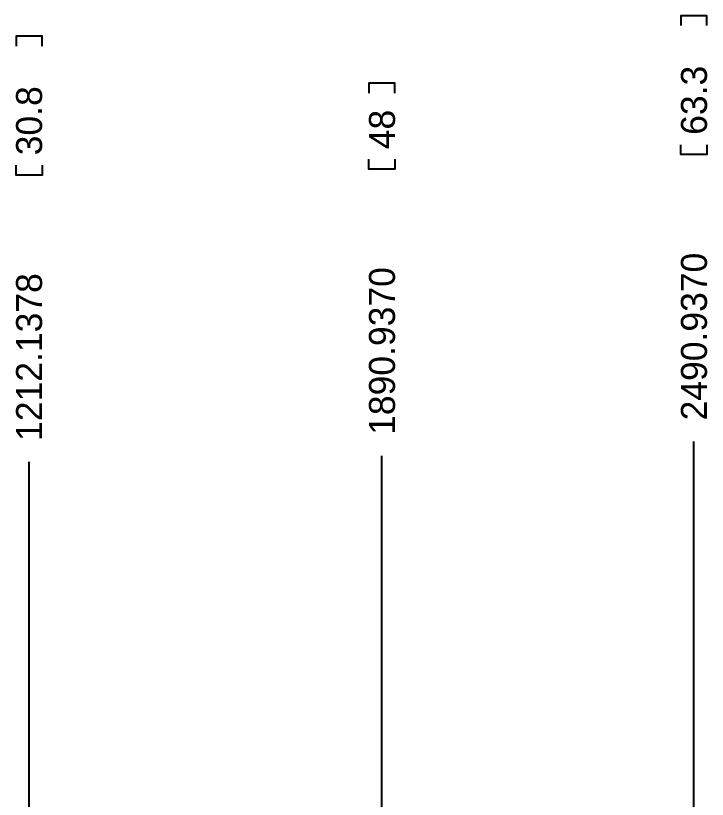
# Model space of a CAD drawing. Extents: x -44 to 161, y -41 to 105.
# Drawn here: x 30.13 to 63.92, y 66.96 to 105.22 of the extents above; entities that cross this region are included whole.
import ezdxf

# ---------------------------------------------------------------- set-up
doc = ezdxf.new("R2010")
doc.units = 0
doc.layers.add('BG_DIMENSIONS_ASSEMBLY', color=140, linetype='CONTINUOUS')

msp = doc.modelspace()

# ---------------------------------------------------------------- linework, layer by layer
at = {"layer": 'BG_DIMENSIONS_ASSEMBLY'}
for points in [[(63.9048, 104.7371), (63.9048, 105.2197), (62.6348, 105.2197), (62.6348, 104.7371)], [(31.4233, 103.7371), (31.4233, 104.2197), (30.1533, 104.2197), (30.1533, 103.7371)], [(48.6648, 101.4417), (48.6648, 101.9243), (47.3948, 101.9243), (47.3948, 101.4417)], [(63.9048, 98.9205), (63.9048, 98.4379), (62.6348, 98.4379), (62.6348, 98.9205)], [(48.6648, 98.2159), (48.6648, 97.7333), (47.3948, 97.7333), (47.3948, 98.2159)], [(31.4233, 97.9205), (31.4233, 97.4379), (30.1533, 97.4379), (30.1533, 97.9205)], [(63.2698, 56.4118), (63.2698, 84.4298)], [(30.7883, 61.0625), (30.7883, 83.4298)], [(48.0298, 51.3318), (48.0298, 83.7252)]]:
    msp.add_lwpolyline(points, dxfattribs=at)

# ---------------------------------------------------------------- texts
at = {"layer": 'BG_DIMENSIONS_ASSEMBLY', "width": 1.02}
for s, p in [('63.3', (63.9048, 99.4031)), ('30.8', (31.4233, 98.4031)), ('48', (48.6648, 98.6985)), ('2490.9370', (63.9048, 85.4585)), ('1890.9370', (48.6648, 84.7539)), ('1212.1378', (31.4233, 84.4585))]:
    msp.add_text(s, height=1.27, rotation=90, dxfattribs=at).set_placement(p)

doc.saveas('drawing.dxf')
